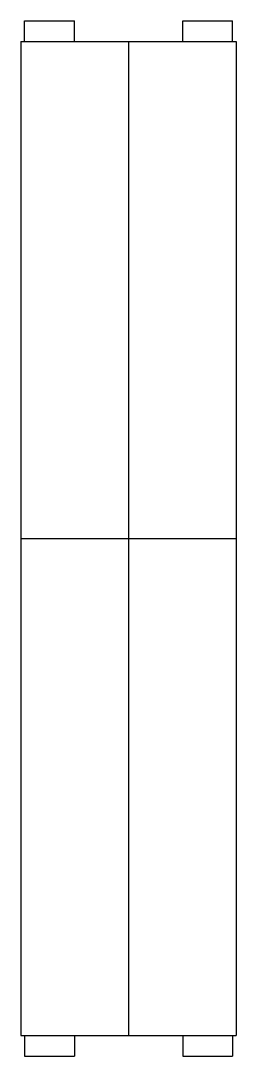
# Model space of a CAD drawing. Extents: x -0.65 to 0.65, y -3.12 to 3.12.
import ezdxf

# ---------------------------------------------------------------- set-up
doc = ezdxf.new("R2010")
doc.units = 0
doc.header["$MEASUREMENT"] = 0
doc.layers.add('VISIBLE', color=7, linetype='CONTINUOUS')

msp = doc.modelspace()

# ---------------------------------------------------------------- linework, layer by layer
at = {"layer": 'VISIBLE'}
for p, q in [((-0.6266, 3.125), (-0.3266, 3.125)), ((-0.6266, 3), (-0.6266, 3.125)), ((-0.3266, 3), (-0.3266, 3.125)), ((0.3267, 3.125), (0.6267, 3.125)), ((0.3267, 3), (0.3267, 3.125)), ((0.6267, 3), (0.6267, 3.125)), ((-0.65, 3), (-0.65, -3)), ((-0.65, 3), (0.65, 3)), ((-0.6266, 3), (-0.3266, 3)), ((0, 3), (0, -3)), ((0.3267, 3), (0.6267, 3)), ((0.65, 3), (0.65, -3)), ((-0.65, 0), (0.65, 0)), ((-0.65, -3), (0.65, -3)), ((-0.6266, -3), (-0.6266, -3.125)), ((-0.6266, -3), (-0.3266, -3)), ((-0.3266, -3), (-0.3266, -3.125)), ((0.3267, -3), (0.3267, -3.125)), ((0.3267, -3), (0.6267, -3)), ((0.6267, -3), (0.6267, -3.125)), ((-0.6266, -3.125), (-0.3266, -3.125)), ((0.3267, -3.125), (0.6267, -3.125))]:
    msp.add_line(p, q, dxfattribs=at)

doc.saveas('drawing.dxf')
